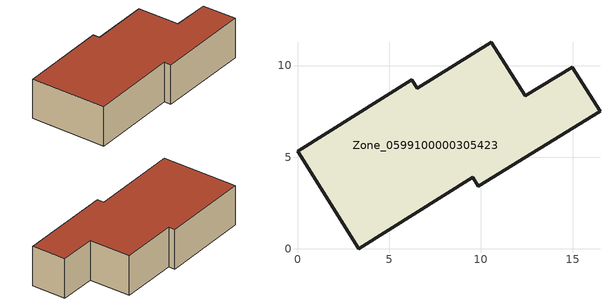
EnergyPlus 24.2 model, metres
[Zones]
Zone_0599100000305423
 floor ground (C_G): 12.42,8.36 14.98,9.92 16.5,7.51 9.87,3.41 9.56,3.9 3.33,0 0,5.34 6.23,9.23 6.53,8.76 10.58,11.29 z0
 wall outside (C_F): 6.23,9.23 0,5.34 3.33,0 9.56,3.9 9.87,3.41 16.5,7.51 14.98,9.92 12.42,8.36 10.58,11.29 6.53,8.76 6.23,9.23 z0:3.32
 roof outside (C_R): 6.53,8.76 6.23,9.23 0,5.34 3.33,0 9.56,3.9 9.87,3.41 16.5,7.51 14.98,9.92 12.42,8.36 10.58,11.29 z3.32
[BUILDING]
Pand.0599100000305423: North Axis=0; Terrain=City; Loads Convergence Tolerance Value=0.04; Temperature Convergence Tolerance Value=0.4; Solar Distribution=FullExterior; Maximum Number of Warmup Days=25; Minimum Number of Warmup Days=1
[Site:Location]
Rotterdam.The.Hague.AP_ZH_NLD Design_Conditions: Latitude=51.96; Longitude=4.45; Time Zone=1; Elevation=-4.5
[SITE:GROUNDTEMPERATURE:BUILDINGSURFACE]
18, 18, 18, 18, 18, 18, 18, 18, 18, 18, 18, 18
[MATERIAL] Thermal Absorptance=0.9; Solar Absorptance=0.7; Visible Absorptance=0.7
Name | Roughness | Thickness | Conductivity | Density | Specific Heat
G.TI.1946 | MediumSmooth | 0.15 | 1 | 540 | 1210
F.TI.1946 | Rough | 0.3 | 0.857143 | 1920 | 840
R.TI.1946 | MediumRough | 0.2 | 0.1 | 1500 | 1000
[CONSTRUCTION]
C_G: G.TI.1946
C_F: F.TI.1946
C_R: R.TI.1946
[ZONE]
Zone_0599100000305423: Type=1; Multiplier=1; Ceiling Height=Autocalculate; Volume=Autocalculate; Floor Area=autocalculate; Part of Total Floor Area=Yes
[ZONEINFILTRATION:DESIGNFLOWRATE]
Infil_Zone_0599100000305423: Zone or ZoneList or Space or SpaceList=Zone_0599100000305423; Schedule=AlwaysOn; Design Flow Rate Calculation Method=Flow/Area; Flow Rate per Floor Area=0.003; Constant Term Coefficient=1; Temperature Term Coefficient=0; Velocity Term Coefficient=0; Velocity Squared Term Coefficient=0
[HVACTEMPLATE:ZONE:IDEALLOADSAIRSYSTEM]
Zone_0599100000305423: Maximum Heating Supply Air Temperature=50; Minimum Cooling Supply Air Temperature=13; Maximum Heating Supply Air Humidity Ratio=0.0156; Minimum Cooling Supply Air Humidity Ratio=0.0077; Heating Limit=NoLimit; Cooling Limit=NoLimit; Dehumidification Control Type=ConstantSensibleHeatRatio; Cooling Sensible Heat Ratio=0.7; Dehumidification Setpoint=60; Humidification Control Type=None; Humidification Setpoint=30; Outdoor Air Method=None; Outdoor Air Flow Rate per Person=0.00944; Outdoor Air Flow Rate per Zone Floor Area=0; Outdoor Air Flow Rate per Zone=0; Demand Controlled Ventilation Type=None; Outdoor Air Economizer Type=NoEconomizer; Heat Recovery Type=None; Sensible Heat Recovery Effectiveness=0.7; Latent Heat Recovery Effectiveness=0.65
[ZONECONTROL:THERMOSTAT]
ThermostatControl_Zone_0599100000305423: Zone or ZoneList=Zone_0599100000305423; Control Type Schedule=DualSetpointControlType; Control 1=Thermostat_Zone_0599100000305423; Temperature Difference Between Cutout And Setpoint=0
[THERMOSTATSETPOINT:DUALSETPOINT]
Thermostat_Zone_0599100000305423: Heating Setpoint Temperature Schedule=HeatingSetpoint_Zone_0599100000305423; Cooling Setpoint Temperature Schedule=CoolingSetpoint_Zone_0599100000305423
[SCHEDULE:COMPACT]
HeatingSetpoint_Zone_0599100000305423: Through: 12/31, For: AllDays, Until: 24:00, 21
CoolingSetpoint_Zone_0599100000305423: Through: 12/31, For: AllDays, Until: 24:00, 24
DualSetpointControlType: Through: 12/31, For: AllDays, Until: 24:00, 4
AlwaysOn: Through: 12/31, For: AllDays, Until: 24:00, 1
